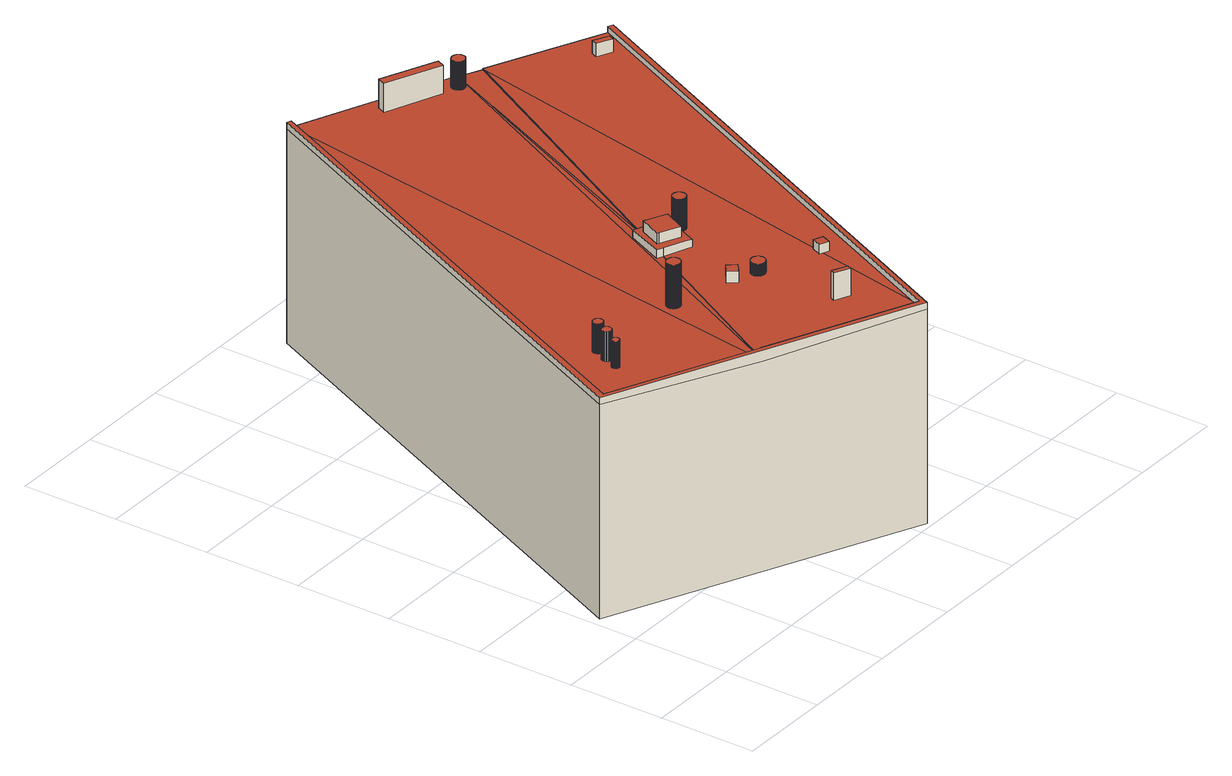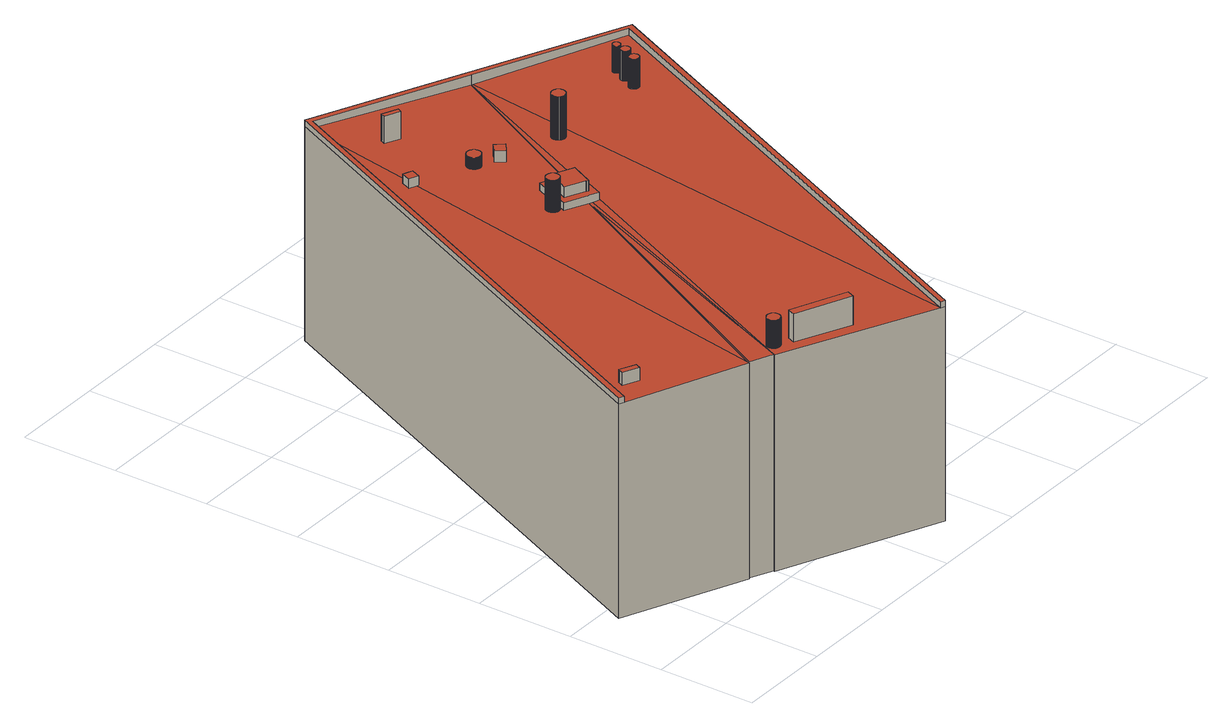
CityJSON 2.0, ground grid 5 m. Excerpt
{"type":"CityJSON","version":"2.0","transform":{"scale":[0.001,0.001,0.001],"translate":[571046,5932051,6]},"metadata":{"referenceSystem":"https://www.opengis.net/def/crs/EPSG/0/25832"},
"CityObjects":{
"building1":{"type":"Building","attributes":{"Grundfläche 2D":"472.726546","Grundhöhe NN":"6.253"},"children":["building1-1","building1-2","building1-3","building1-4","building1-5","building1-6","building1-7","building1-8","building1-9","building1-10","building1-11","building1-12","building1-13","building1-14"],"geometry":[{"type":"Solid","lod":"3","boundaries":[[[[0,1,2,3,4,5,6,7,8,9,10,11]],[[12,13,14,15,16,17]],[[18,19,20,21,22,23,17,24,25]],[[17,23,22,21,26,14,13,12]],[[24,18,25]],[[18,20,19]],[[27,28,29,30,20,18,31,32]],[[29,28,33]],[[34,15,2,1]],[[15,14,26,3,2]],[[5,4,3,26,21,20]],[[30,6,5,20]],[[8,7,6,30,29,33]],[[33,28,9,8]],[[28,35,10,9]],[[35,36,11,10]],[[11,36,37,38,0]],[[38,34,1,0]],[[16,15,34,39,40]],[[41,18,24,17,42,43]],[[31,18,41,44]],[[17,16,40,42]],[[32,31,44,45]],[[35,28,27,32,45,46]],[[36,35,46,47]],[[38,37,36,47,48]],[[34,38,48,39]],[[43,42,40,39,48,47,46,45,44,41]]]],"semantics":{"surfaces":[{"type":"RoofSurface"},{"type":"WallSurface"},{"type":"GroundSurface"}],"values":[[0,0,0,0,0,0,0,0,1,1,1,1,1,1,1,1,1,1,1,1,1,1,1,1,1,1,1,2]]}}]},
"building1-1":{"type":"BuildingInstallation","parents":["building1"],"geometry":[{"type":"MultiSurface","lod":"3","boundaries":[[[49,50,51,52,53,54,55,56,57,58,59,60,61,62,63,64,65,66,67,68,69,70,71,72,73,74,75,76,77,78,79,80,81,82,83,84,85,86,87,88,89,90,91,92,93,94,95,96,97,98,99,100,101,102,103,104,105,106,107,108,109,110,111,112,113,114,115,116,117,118,119,120,121,122,123,124,125,126,127,128,129,130,131,132,133,134,135,136,137]],[[138,139,72,71]],[[139,140,73,72]],[[140,141,142,75,74,73]],[[142,143,76,75]],[[143,144,77,76]],[[144,145,78,77]],[[145,146,79,78]],[[146,147,80,79]],[[147,148,81,80]],[[148,149,82,81]],[[150,151,84,83]],[[152,153,54,53]],[[153,154,55,54]],[[154,155,56,55]],[[155,156,57,56]],[[156,157,58,57]],[[157,158,59,58]],[[159,160,51,50]],[[160,161,52,51]],[[161,152,53,52]],[[158,162,60,59]],[[162,163,61,60]],[[163,164,62,61]],[[164,165,63,62]],[[165,166,64,63]],[[166,167,65,64]],[[167,168,66,65]],[[168,169,67,66]],[[169,170,68,67]],[[170,171,69,68]],[[171,172,70,69]],[[172,138,71,70]],[[82,149,150,83]],[[151,173,85,84]],[[173,174,86,85]],[[174,175,87,86]],[[175,176,88,87]],[[176,177,89,88]],[[177,178,90,89]],[[178,179,91,90]],[[179,180,92,91]],[[180,181,93,92]],[[181,182,94,93]],[[182,183,184,96,95,94]],[[184,185,97,96]],[[185,186,98,97]],[[186,187,99,98]],[[187,188,189,101,100,99]],[[189,190,191,103,102,101]],[[191,192,104,103]],[[192,193,105,104]],[[193,194,195,107,106,105]],[[195,196,108,107]],[[196,197,109,108]],[[197,198,110,109]],[[198,199,111,110]],[[199,200,112,111]],[[200,201,113,112]],[[201,202,203,115,114,113]],[[203,204,205,117,116,115]],[[205,206,207,119,118,117]],[[207,208,120,119]],[[208,209,121,120]],[[209,210,122,121]],[[210,211,123,122]],[[211,212,213,125,124,123]],[[127,126,125,213,214,215]],[[215,216,128,127]],[[216,217,129,128]],[[217,218,219,131,130,129]],[[219,220,221,133,132,131]],[[221,222,134,133]],[[222,223,135,134]],[[223,224,225,137,136,135]],[[225,226,159,50,49,137]]],"semantics":{"surfaces":[{"type":"RoofSurface"},{"type":"WallSurface"}],"values":[0,1,1,1,1,1,1,1,1,1,1,1,1,1,1,1,1,1,1,1,1,1,1,1,1,1,1,1,1,1,1,1,1,1,1,1,1,1,1,1,1,1,1,1,1,1,1,1,1,1,1,1,1,1,1,1,1,1,1,1,1,1,1,1,1,1,1,1,1,1,1,1,1,1,1,1]}}]},
"building1-2":{"type":"BuildingInstallation","parents":["building1"],"geometry":[{"type":"MultiSurface","lod":"3","boundaries":[[[227,228,229,230]],[[230,229,231,232]],[[227,230,232,233]],[[228,227,233,234]],[[229,228,234,231]]],"semantics":{"surfaces":[{"type":"RoofSurface"},{"type":"WallSurface"}],"values":[0,1,1,1,1]}}]},
"building1-3":{"type":"BuildingInstallation","parents":["building1"],"geometry":[{"type":"MultiSurface","lod":"3","boundaries":[[[235,236,237,238,239]],[[237,236,240,241]],[[238,237,241,242]],[[243,235,239,238,242,244]],[[236,235,243,240]]],"semantics":{"surfaces":[{"type":"RoofSurface"},{"type":"WallSurface"}],"values":[0,1,1,1,1]}}]},
"building1-4":{"type":"BuildingInstallation","parents":["building1"],"geometry":[{"type":"MultiSurface","lod":"3","boundaries":[[[245,246,247,248,249,250,251,252]],[[247,246,253,254]],[[248,247,254,255]],[[249,248,255,256]],[[250,249,256,257]],[[251,250,257,258]],[[252,251,258,259]],[[245,252,259,260]],[[246,245,260,253]]],"semantics":{"surfaces":[{"type":"RoofSurface"},{"type":"WallSurface"}],"values":[0,1,1,1,1,1,1,1,1]}}]},
"building1-5":{"type":"BuildingInstallation","parents":["building1"],"geometry":[{"type":"MultiSurface","lod":"3","boundaries":[[[261,262,263,264,265,266,267,268,269,270,271,272,273,274,275,276,277,278,279,280,281,282,283,284,285,286,287,288,289,290,291,292,293,294,295,296,297,298,299,300,301,302,303,304,305,306,307,308,309,310,311,312,313,314,315,316,317,318,319,320,321,322,323,324,325,326,327,328,329,330,331,332,333,334,335,336,337,338,339,340,341,342,343,344,345,346,347]],[[348,349,264,263]],[[349,350,265,264]],[[351,352,342,341]],[[352,353,343,342]],[[353,354,344,343]],[[354,355,345,344]],[[355,356,357,347,346,345]],[[357,358,261,347]],[[358,359,262,261]],[[359,348,263,262]],[[350,360,266,265]],[[360,361,362,268,267,266]],[[362,363,364,270,269,268]],[[364,365,271,270]],[[365,366,272,271]],[[366,367,273,272]],[[367,368,274,273]],[[368,369,370,276,275,274]],[[370,371,372,278,277,276]],[[372,373,279,278]],[[373,374,375,281,280,279]],[[375,376,282,281]],[[376,377,283,282]],[[377,378,284,283]],[[378,379,285,284]],[[379,380,286,285]],[[380,381,287,286]],[[381,382,288,287]],[[382,383,289,288]],[[383,384,290,289]],[[384,385,291,290]],[[385,386,292,291]],[[386,387,293,292]],[[387,388,294,293]],[[388,389,295,294]],[[389,390,296,295]],[[390,391,297,296]],[[391,392,298,297]],[[392,393,299,298]],[[393,394,300,299]],[[394,395,301,300]],[[395,396,397,303,302,301]],[[397,398,399,305,304,303]],[[399,400,306,305]],[[400,401,307,306]],[[401,402,308,307]],[[402,403,309,308]],[[403,404,310,309]],[[404,405,311,310]],[[405,406,312,311]],[[406,407,313,312]],[[407,408,314,313]],[[408,409,410,316,315,314]],[[410,411,317,316]],[[411,412,318,317]],[[412,413,414,320,319,318]],[[414,415,321,320]],[[415,416,322,321]],[[416,417,323,322]],[[417,418,324,323]],[[418,419,325,324]],[[419,420,326,325]],[[420,421,327,326]],[[421,422,328,327]],[[422,423,424,330,329,328]],[[424,425,331,330]],[[425,426,332,331]],[[426,427,428,334,333,332]],[[428,429,335,334]],[[429,430,336,335]],[[430,431,337,336]],[[431,432,338,337]],[[432,433,434,340,339,338]],[[434,351,341,340]]],"semantics":{"surfaces":[{"type":"RoofSurface"},{"type":"WallSurface"}],"values":[0,1,1,1,1,1,1,1,1,1,1,1,1,1,1,1,1,1,1,1,1,1,1,1,1,1,1,1,1,1,1,1,1,1,1,1,1,1,1,1,1,1,1,1,1,1,1,1,1,1,1,1,1,1,1,1,1,1,1,1,1,1,1,1,1,1,1,1,1,1,1,1,1,1,1]}}]},
"building1-6":{"type":"BuildingInstallation","parents":["building1"],"geometry":[{"type":"MultiSurface","lod":"3","boundaries":[[[435,436,437,438,439,440,441,442,443,444,445,446,447,448,449,450],[257,256,255,254,253,260,259,258]],[[451,452,439,438]],[[452,19,440,439]],[[440,19,22,441]],[[22,453,454,443,442,441]],[[454,455,444,443]],[[455,456,445,444]],[[456,457,446,445]],[[458,459,449,448]],[[459,460,450,449]],[[460,461,435,450]],[[461,23,25,451,438,437,436,435]]],"semantics":{"surfaces":[{"type":"RoofSurface"},{"type":"WallSurface"}],"values":[0,1,1,1,1,1,1,1,1,1,1,1]}}]},
"building1-7":{"type":"BuildingInstallation","parents":["building1"],"geometry":[{"type":"MultiSurface","lod":"3","boundaries":[[[462,463,464,465,466,467,468,469,470,471,472,473,474,475,476,477,478,479,480,481,482,483,484,485,486,487,488,489,490,491,492,493,494,495,496,497,498,499,500,501,502,503,504,505,506,507,508,509,510,511,512,513,514,515,516,517,518,519,520,521,522,523,524,525,526,527,528,529,530,531,532,533,534,535,536,537,538,539,540,541,542,543,544,545,546]],[[498,496,497,547]],[[498,499,496,497,547]],[[548,549,469,468]],[[549,550,470,469]],[[550,551,471,470]],[[551,552,472,471]],[[553,554,463,462]],[[554,555,464,463]],[[555,556,465,464]],[[556,557,466,465]],[[557,558,467,466]],[[558,548,468,467]],[[552,559,473,472]],[[559,560,474,473]],[[560,561,475,474]],[[561,562,476,475]],[[562,563,477,476]],[[563,564,478,477]],[[564,565,479,478]],[[565,566,480,479]],[[566,567,481,480]],[[567,568,482,481]],[[568,569,483,482]],[[569,570,484,483]],[[570,571,485,484]],[[571,572,486,485]],[[572,573,487,486]],[[573,574,488,487]],[[574,575,489,488]],[[575,576,577,491,490,489]],[[577,578,492,491]],[[578,579,493,492]],[[579,580,494,493]],[[580,581,495,494]],[[581,582,496,495]],[[582,583,497,496]],[[583,584,547,497]],[[584,585,498,547]],[[585,586,587,500,499,498]],[[587,588,501,500]],[[588,589,502,501]],[[589,590,591,504,503,502]],[[591,592,505,504]],[[592,593,506,505]],[[593,594,507,506]],[[594,595,596,509,508,507]],[[596,597,510,509]],[[597,598,511,510]],[[458,448,512,511,598]],[[448,447,446,514,513,512]],[[599,600,516,515,514,446,457]],[[600,601,517,516]],[[601,602,518,517]],[[602,603,519,518]],[[603,604,520,519]],[[604,605,521,520]],[[605,606,522,521]],[[606,607,523,522]],[[607,608,524,523]],[[608,609,610,526,525,524]],[[610,611,527,526]],[[611,612,528,527]],[[612,613,529,528]],[[613,614,530,529]],[[614,615,531,530]],[[615,616,532,531]],[[616,617,533,532]],[[617,618,534,533]],[[618,619,535,534]],[[619,620,536,535]],[[620,621,537,536]],[[621,622,538,537]],[[622,623,624,540,539,538]],[[624,625,541,540]],[[625,626,542,541]],[[626,627,543,542]],[[627,628,544,543]],[[628,629,630,546,545,544]],[[630,553,462,546]]],"semantics":{"surfaces":[{"type":"RoofSurface"},{"type":"WallSurface"}],"values":[0,0,0,1,1,1,1,1,1,1,1,1,1,1,1,1,1,1,1,1,1,1,1,1,1,1,1,1,1,1,1,1,1,1,1,1,1,1,1,1,1,1,1,1,1,1,1,1,1,1,1,1,1,1,1,1,1,1,1,1,1,1,1,1,1,1,1,1,1,1,1,1,1,1,1,1,1,1,1,1]}}]},
"building1-8":{"type":"BuildingInstallation","parents":["building1"],"geometry":[{"type":"MultiSurface","lod":"3","boundaries":[[[631,632,633,634,635,636,637,638,639,640,641,642,643,644,645,646,647,648,649,650,651,652,653,654,655,656,657,658,659,660,661,662,663,664,665,666,667,668,669,670,671]],[[637,636,672,673]],[[638,637,673,674]],[[639,638,674,675]],[[640,639,675,676]],[[641,640,676,677]],[[642,641,677,678]],[[643,642,678,679]],[[680,645,644,643,679,681]],[[646,645,680,682]],[[647,646,682,683]],[[648,647,683,684]],[[649,648,684,685]],[[650,649,685,686]],[[651,650,686,687]],[[652,651,687,688]],[[653,652,688,689]],[[654,653,689,690]],[[655,654,690,691]],[[656,655,691,692]],[[657,656,692,693]],[[658,657,693,694]],[[659,658,694,695]],[[660,659,695,696]],[[661,660,696,697]],[[662,661,697,698]],[[663,662,698,699]],[[664,663,699,700]],[[665,664,700,701]],[[666,665,701,702]],[[667,666,702,703]],[[668,667,703,704]],[[669,668,704,705]],[[670,669,705,706]],[[671,670,706,707]],[[631,671,707,708]],[[632,631,708,709]],[[633,632,709,710]],[[634,633,710,711]],[[635,634,711,712]],[[636,635,712,672]]],"semantics":{"surfaces":[{"type":"RoofSurface"},{"type":"WallSurface"}],"values":[0,1,1,1,1,1,1,1,1,1,1,1,1,1,1,1,1,1,1,1,1,1,1,1,1,1,1,1,1,1,1,1,1,1,1,1,1,1,1,1,1]}}]},
"building1-9":{"type":"BuildingInstallation","parents":["building1"],"geometry":[{"type":"MultiSurface","lod":"3","boundaries":[[[713,714,715,716,717,718,719,720,721,722,723,724,725,726,727,728,729,730,731,732,733,734,735,736,737,738,739,740,741,742,743,744,745,746,747,748,749,750,751,752,753,754,755,756,757,758,759,760,761,762,763,764,765,766,767,768,769,770,771,772,773,774,775,776,777,778,779,780,781,782,783,784,785,786,787,788,789,790,791,792,793,794,795,796,797,798,799,800]],[[801,802,718,717]],[[803,804,797,796]],[[804,805,798,797]],[[805,806,807,800,799,798]],[[807,808,713,800]],[[808,809,714,713]],[[809,810,811,716,715,714]],[[811,801,717,716]],[[802,812,813,720,719,718]],[[813,814,815,722,721,720]],[[815,816,723,722]],[[816,817,724,723]],[[817,818,725,724]],[[818,819,726,725]],[[819,820,727,726]],[[820,821,728,727]],[[821,822,823,730,729,728]],[[823,824,731,730]],[[824,825,732,731]],[[825,826,827,734,733,732]],[[827,828,735,734]],[[828,829,736,735]],[[829,830,737,736]],[[830,831,738,737]],[[831,832,833,740,739,738]],[[833,834,741,740]],[[834,835,742,741]],[[835,836,837,744,743,742]],[[837,838,745,744]],[[838,839,746,745]],[[839,840,747,746]],[[840,841,748,747]],[[841,842,843,750,749,748]],[[843,844,751,750]],[[844,845,752,751]],[[845,846,753,752]],[[846,847,754,753]],[[847,848,755,754]],[[848,849,756,755]],[[849,850,757,756]],[[850,851,758,757]],[[851,852,759,758]],[[852,853,760,759]],[[853,854,761,760]],[[854,855,762,761]],[[855,856,763,762]],[[856,857,764,763]],[[857,858,765,764]],[[858,859,860,767,766,765]],[[860,861,768,767]],[[861,862,769,768]],[[862,863,770,769]],[[863,864,771,770]],[[864,865,772,771]],[[865,866,773,772]],[[866,867,774,773]],[[867,868,775,774]],[[868,869,776,775]],[[869,870,777,776]],[[870,871,872,779,778,777]],[[872,873,874,781,780,779]],[[874,875,782,781]],[[875,876,783,782]],[[876,877,878,785,784,783]],[[878,879,786,785]],[[879,880,787,786]],[[880,881,788,787]],[[881,882,789,788]],[[882,883,884,791,790,789]],[[884,885,792,791]],[[885,886,793,792]],[[886,887,794,793]],[[887,888,795,794]],[[888,803,796,795]]],"semantics":{"surfaces":[{"type":"RoofSurface"},{"type":"WallSurface"}],"values":[0,1,1,1,1,1,1,1,1,1,1,1,1,1,1,1,1,1,1,1,1,1,1,1,1,1,1,1,1,1,1,1,1,1,1,1,1,1,1,1,1,1,1,1,1,1,1,1,1,1,1,1,1,1,1,1,1,1,1,1,1,1,1,1,1,1,1,1,1,1,1,1,1,1,1]}}]},
"building1-10":{"type":"BuildingInstallation","parents":["building1"],"geometry":[{"type":"MultiSurface","lod":"3","boundaries":[[[889,890,891,892,893,894]],[[895,896,890,889]],[[892,891,890,896,13,897]],[[897,898,893,892]],[[898,12,895,889,894,893]]],"semantics":{"surfaces":[{"type":"RoofSurface"},{"type":"WallSurface"}],"values":[0,1,1,1,1]}}]},
"building1-11":{"type":"BuildingInstallation","parents":["building1"],"geometry":[{"type":"MultiSurface","lod":"3","boundaries":[[[899,900,901,902]],[[902,901,903,904]],[[899,902,904,905]],[[900,899,905,906]],[[901,900,906,903]]],"semantics":{"surfaces":[{"type":"RoofSurface"},{"type":"WallSurface"}],"values":[0,1,1,1,1]}}]},
"building1-12":{"type":"BuildingInstallation","parents":["building1"],"geometry":[{"type":"MultiSurface","lod":"3","boundaries":[[[907,908,909,910,911,912,913,914,915,916,917,918,919,920,921,922,923,924,925,926,927,928,929,930,931,932,933,934,935,936,937]],[[909,908,938,939]],[[910,909,939,940]],[[911,910,940,941]],[[912,911,941,942]],[[913,912,942,943]],[[914,913,943,944]],[[915,914,944,945]],[[916,915,945,946]],[[917,916,946,947]],[[918,917,947,948]],[[919,918,948,949]],[[920,919,949,950]],[[921,920,950,951]],[[922,921,951,952]],[[923,922,952,953]],[[924,923,953,954]],[[925,924,954,955]],[[926,925,955,956]],[[927,926,956,957]],[[928,927,957,958]],[[929,928,958,959]],[[930,929,959,960]],[[931,930,960,961]],[[932,931,961,962]],[[933,932,962,963]],[[934,933,963,964]],[[935,934,964,965]],[[936,935,965,966]],[[937,936,966,967]],[[907,937,967,968]],[[908,907,968,938]]],"semantics":{"surfaces":[{"type":"RoofSurface"},{"type":"WallSurface"}],"values":[0,1,1,1,1,1,1,1,1,1,1,1,1,1,1,1,1,1,1,1,1,1,1,1,1,1,1,1,1,1,1,1]}}]},
"building1-13":{"type":"BuildingInstallation","parents":["building1"],"geometry":[{"type":"MultiSurface","lod":"3","boundaries":[[[969,970,971,972,973,974,975,976,977,978,979,980,981,982,983,984,985,986,987,988,989,990,991,992,993,994,995,996,997,998,999,1000,1001,1002,1003,1004,1005,1006,1007,1008,1009,1010,1011,1012,1013,1014,1015,1016,1017,1018,1019,1020,1021,1022,1023,1024,1025,1026,1027,1028,1029,1030,1031,1032,1033,1034,1035,1036,1037,1038,1039,1040,1041]],[[1042,1043,976,975]],[[1043,1044,977,976]],[[1044,1045,978,977]],[[1045,1046,979,978]],[[1046,1047,1048,981,980,979]],[[1048,1049,982,981]],[[1049,1050,983,982]],[[1050,1051,1052,985,984,983]],[[1052,1053,1054,987,986,985]],[[1054,1055,988,987]],[[1055,1056,989,988]],[[1056,1057,990,989]],[[1057,1058,991,990]],[[1058,1059,992,991]],[[1059,1060,993,992]],[[1060,1061,994,993]],[[1061,1062,995,994]],[[1062,1063,996,995]],[[1063,1064,997,996]],[[1064,1065,998,997]],[[1065,1066,999,998]],[[1066,1067,1000,999]],[[1067,1068,1001,1000]],[[1068,1069,1002,1001]],[[1069,1070,1003,1002]],[[1070,1071,1072,1005,1004,1003]],[[1072,1073,1006,1005]],[[1073,1074,1075,1008,1007,1006]],[[1075,1076,1009,1008]],[[1076,1077,1078,1011,1010,1009]],[[1078,1079,1012,1011]],[[1079,1080,1013,1012]],[[1080,1081,1014,1013]],[[1081,1082,1083,1016,1015,1014]],[[1083,1084,1017,1016]],[[1084,1085,1018,1017]],[[1085,1086,1019,1018]],[[1086,1087,1020,1019]],[[1087,1088,1021,1020]],[[1088,1089,1022,1021]],[[1089,1090,1023,1022]],[[1090,1091,1024,1023]],[[1091,1092,1025,1024]],[[1092,1093,1026,1025]],[[1093,1094,1027,1026]],[[1094,1095,1028,1027]],[[1095,1096,1029,1028]],[[1096,1097,1030,1029]],[[1097,1098,1031,1030]],[[1098,1099,1032,1031]],[[1099,1100,1033,1032]],[[1100,1101,1034,1033]],[[1101,1102,1035,1034]],[[1102,1103,1036,1035]],[[1103,1104,1037,1036]],[[1104,1105,1038,1037]],[[1105,1106,1039,1038]],[[1106,1107,1040,1039]],[[1107,1108,1041,1040]],[[1108,1109,1110,970,969,1041]],[[1110,1111,971,970]],[[1111,1112,972,971]],[[1112,1113,973,972]],[[1113,1114,974,973]],[[1114,1042,975,974]]],"semantics":{"surfaces":[{"type":"RoofSurface"},{"type":"WallSurface"}],"values":[0,1,1,1,1,1,1,1,1,1,1,1,1,1,1,1,1,1,1,1,1,1,1,1,1,1,1,1,1,1,1,1,1,1,1,1,1,1,1,1,1,1,1,1,1,1,1,1,1,1,1,1,1,1,1,1,1,1,1,1,1,1,1,1,1,1]}}]},
"building1-14":{"type":"BuildingInstallation","parents":["building1"],"geometry":[{"type":"MultiSurface","lod":"3","boundaries":[[[1115,1116,1117,1118]],[[1118,1117,1119,1120]],[[1115,1118,1120,1121]],[[1116,1115,1121,1122]],[[1117,1116,1122,1119]]],"semantics":{"surfaces":[{"type":"RoofSurface"},{"type":"WallSurface"}],"values":[0,1,1,1,1]}}]}
},
"vertices":[
[15811,263,11733],[27456,25847,11733],[27212,25955,11733],[15719,627,11733],[8282,4024,11733],[8271,4029,11733],[8267,4031,11733],[8196,4063,11733],[891,7400,11733],[12243,32657,11733],[12013,32761,11733],[504,7312,11733],[17178,7395,11430],[17081,6890,11428],[15999,1244,11411],[27212,25955,11408],[21260,28584,11495],[21224,28511,11495],[20037,29048,11523],[12823,12638,11302],[8271,4029,11198],[8282,4024,11198],[12833,12634,11302],[13800,14464,11325],[21198,28523,11495],[13789,14469,11325],[15719,627,11405],[19660,29302,11523],[12243,32657,11408],[8196,4063,11197],[8267,4031,11198],[20023,29054,11523],[20059,29121,11523],[891,7400,11400],[27456,25847,11408],[12013,32761,11408],[504,7312,11408],[8157,3787,11195],[15811,263,11408],[27456,25847,253],[21260,28584,253],[20037,29048,253],[21224,28511,253],[21198,28523,253],[20023,29054,253],[20059,29121,253],[12013,32761,253],[504,7312,253],[15811,263,253],
[19459,28237,12970],[19481,28244,12970],[19491,28249,12970],[19517,28261,12970],[19548,28281,12970],[19578,28304,12970],[19606,28332,12970],[19620,28350,12970],[19631,28365,12970],[19641,28382,12970],[19654,28402,12970],[19661,28420,12970],[19672,28444,12970],[19677,28466,12970],[19684,28489,12970],[19687,28518,12970],[19690,28537,12970],[19689,28574,12970],[19689,28585,12970],[19687,28595,12970],[19681,28632,12970],[19675,28650,12970],[19667,28678,12970],[19656,28699,12970],[19646,28720,12970],[19632,28741,12970],[19621,28758,12970],[19605,28776,12970],[19593,28791,12970],[19578,28803,12970],[19561,28818,12970],[19552,28824,12970],[19529,28841,12970],[19496,28858,12970],[19465,28870,12970],[19461,28872,12970],[19433,28879,12970],[19423,28882,12970],[19400,28885,12970],[19381,28888,12970],[19362,28888,12970],[19338,28889,12970],[19318,28886,12970],[19293,28883,12970],[19271,28877,12970],[19247,28871,12970],[19221,28860,12970],[19204,28853,12970],[19172,28833,12970],[19162,28828,12970],[19125,28797,12970],[19112,28783,12970],[19093,28762,12970],[19079,28742,12970],[19066,28723,12970],[19055,28700,12970],[19046,28683,12970],[19038,28660,12970],[19032,28642,12970],[19030,28630,12970],[19024,28601,12970],[19023,28590,12970],[19021,28561,12970],[19022,28524,12970],[19027,28487,12970],[19035,28459,12970],[19038,28449,12970],[19046,28428,12970],[19053,28410,12970],[19063,28393,12970],[19075,28372,12970],[19086,28356,12970],[19102,28336,12970],[19118,28319,12970],[19135,28302,12970],[19158,28285,12970],[19173,28274,12970],[19192,28263,12970],[19215,28250,12970],[19225,28246,12970],[19260,28233,12970],[19279,28229,12970],[19307,28223,12970],[19331,28221,12970],[19353,28219,12970],[19379,28221,12970],[19399,28222,12970],[19422,28227,12970],[19441,28231,12970],[19667,28678,11517],[19656,28699,11517],[19646,28720,11517],[19632,28741,11517],[19621,28758,11517],[19605,28776,11517],[19593,28791,11518],[19578,28803,11518],[19561,28818,11518],[19552,28824,11518],[19529,28841,11518],[19496,28858,11518],[19465,28870,11517],[19461,28872,11517],[19548,28281,11512],[19578,28304,11513],[19606,28332,11513],[19620,28350,11513],[19631,28365,11514],[19641,28382,11514],[19654,28402,11514],[19481,28244,11511],[19491,28249,11512],[19517,28261,11512],[19661,28420,11514],[19672,28444,11515],[19677,28466,11515],[19684,28489,11515],[19687,28518,11515],[19690,28537,11516],[19689,28574,11516],[19689,28585,11516],[19687,28595,11516],[19681,28632,11517],[19675,28650,11517],[19433,28879,11517],[19423,28882,11517],[19400,28885,11516],[19381,28888,11516],[19362,28888,11516],[19338,28889,11515],[19318,28886,11515],[19293,28883,11514],[19271,28877,11514],[19247,28871,11514],[19221,28860,11513],[19204,28853,11513],[19172,28833,11512],[19162,28828,11512],[19125,28797,11511],[19112,28783,11511],[19093,28762,11510],[19079,28742,11510],[19066,28723,11510],[19055,28700,11509],[19046,28683,11509],[19038,28660,11509],[19032,28642,11509],[19030,28630,11509],[19024,28601,11508],[19023,28590,11508],[19021,28561,11508],[19022,28524,11508],[19027,28487,11508],[19035,28459,11508],[19038,28449,11508],[19046,28428,11508],[19053,28410,11508],[19063,28393,11508],[19075,28372,11508],[19086,28356,11508],[19102,28336,11508],[19118,28319,11509],[19135,28302,11509],[19158,28285,11509],[19173,28274,11509],[19192,28263,11510],[19215,28250,11510],[19225,28246,11510],[19260,28233,11510],[19279,28229,11510],[19307,28223,11510],[19331,28221,11510],[19353,28219,11510],[19379,28221,11510],[19399,28222,11511],[19422,28227,11511],[19441,28231,11511],[19459,28237,11511],
[14837,3777,12783],[14940,4001,12783],[14153,4363,12783],[14050,4140,12783],[14153,4363,11355],[14050,4140,11353],[14837,3777,11375],[14940,4001,11377],
[18633,29146,12970],[15807,30390,12970],[15631,29991,12970],[18458,28747,12970],[18481,28799,12970],[15807,30390,11460],[15631,29991,11455],[18458,28747,11499],[18633,29146,11504],[18481,28799,11500],
[13625,14158,12295],[13509,14213,12295],[12962,13063,12295],[13030,13030,12295],[13040,13026,12295],[14074,12533,12295],[14621,13683,12295],[13635,14153,12295],[13509,14213,11745],[12962,13063,11745],[13030,13030,11745],[13040,13026,11745],[14074,12533,11745],[14621,13683,11745],[13635,14153,11745],[13625,14158,11745],
[9976,9617,13508],[9997,9639,13508],[10020,9670,13508],[10039,9703,13508],[10051,9730,13508],[10055,9741,13508],[10062,9763,13508],[10068,9782,13508],[10071,9802,13508],[10075,9827,13508],[10075,9847,13508],[10076,9873,13508],[10074,9897,13508],[10071,9922,13508],[10064,9950,13508],[10059,9969,13508],[10044,10005,13508],[10040,10015,13508],[10014,10058,13508],[10002,10073,13508],[9983,10097,13508],[9965,10113,13508],[9948,10129,13508],[9926,10145,13508],[9909,10156,13508],[9887,10168,13508],[9869,10177,13508],[9851,10184,13508],[9829,10192,13508],[9818,10194,13508],[9789,10201,13508],[9750,10206,13508],[9712,10206,13508],[9682,10202,13508],[9671,10201,13508],[9648,10196,13508],[9629,10191,13508],[9610,10184,13508],[9587,10175,13508],[9569,10165,13508],[9546,10153,13508],[9527,10139,13508],[9507,10124,13508],[9485,10103,13508],[9471,10090,13508],[9448,10059,13508],[9441,10050,13508],[9417,10007,13508],[9410,9988,13508],[9399,9961,13508],[9393,9936,13508],[9388,9913,13508],[9386,9887,13508],[9384,9867,13508],[9385,9842,13508],[9386,9822,13508],[9390,9802,13508],[9394,9779,13508],[9397,9768,13508],[9405,9740,13508],[9421,9705,13508],[9440,9671,13508],[9458,9647,13508],[9464,9638,13508],[9481,9621,13508],[9494,9607,13508],[9510,9594,13508],[9529,9578,13508],[9546,9568,13508],[9569,9554,13508],[9590,9544,13508],[9613,9534,13508],[9642,9526,13508],[9661,9521,13508],[9699,9516,13508],[9710,9514,13508],[9721,9514,13508],[9760,9515,13508],[9779,9518,13508],[9809,9523,13508],[9855,9537,13508],[9879,9548,13508],[9897,9557,13508],[9918,9570,13508],[9935,9581,13508],[9951,9594,13508],[9969,9609,13508],[10020,9670,11257],[10039,9703,11257],[10051,9730,11257],[9855,9537,11253],[9879,9548,11254],[9897,9557,11254],[9918,9570,11254],[9935,9581,11255],[9951,9594,11255],[9969,9609,11255],[9976,9617,11256],[9997,9639,11256],[10055,9741,11258],[10062,9763,11258],[10068,9782,11258],[10071,9802,11258],[10075,9827,11258],[10075,9847,11258],[10076,9873,11259],[10074,9897,11259],[10071,9922,11259],[10064,9950,11259],[10059,9969,11259],[10044,10005,11259],[10040,10015,11259],[10014,10058,11258],[10002,10073,11258],[9983,10097,11258],[9965,10113,11258],[9948,10129,11258],[9926,10145,11257],[9909,10156,11257],[9887,10168,11257],[9869,10177,11256],[9851,10184,11256],[9829,10192,11256],[9818,10194,11256],[9789,10201,11255],[9750,10206,11254],[9712,10206,11254],[9682,10202,11253],[9671,10201,11253],[9648,10196,11253],[9629,10191,11252],[9610,10184,11252],[9587,10175,11251],[9569,10165,11251],[9546,10153,11251],[9527,10139,11250],[9507,10124,11250],[9485,10103,11249],[9471,10090,11249],[9448,10059,11248],[9441,10050,11248],[9417,10007,11248],[9410,9988,11247],[9399,9961,11247],[9393,9936,11247],[9388,9913,11247],[9386,9887,11246],[9384,9867,11246],[9385,9842,11246],[9386,9822,11246],[9390,9802,11246],[9394,9779,11246],[9397,9768,11246],[9405,9740,11246],[9421,9705,11246],[9440,9671,11246],[9458,9647,11247],[9464,9638,11247],[9481,9621,11247],[9494,9607,11247],[9510,9594,11247],[9529,9578,11248],[9546,9568,11248],[9569,9554,11248],[9590,9544,11248],[9613,9534,11249],[9642,9526,11249],[9661,9521,11250],[9699,9516,11250],[9710,9514,11250],[9721,9514,11251],[9760,9515,11251],[9779,9518,11252],[9809,9523,11252],
[15029,13929,11745],[13800,14464,11745],[13789,14469,11745],[13333,14668,11745],[12509,12775,11745],[12823,12638,11745],[12833,12634,11745],[13912,12163,11745],[14205,12036,11745],[14855,13530,11745],[14857,13532,11745],[14886,13566,11745],[14895,13586,11745],[14905,13609,11745],[14907,13631,11745],[14911,13658,11745],[13333,14668,11335],[12509,12775,11310],[13912,12163,11332],[14205,12036,11340],[14855,13530,11355],[14857,13532,11355],[14886,13566,11356],[14905,13609,11356],[14907,13631,11356],[14911,13658,11356],[15029,13929,11359],
[15333,13147,13033],[15351,13155,13033],[15368,13164,13033],[15387,13175,13033],[15396,13182,13033],[15419,13199,13033],[15447,13225,13033],[15471,13253,13033],[15493,13286,13033],[15503,13306,13033],[15512,13323,13033],[15518,13342,13033],[15526,13365,13033],[15531,13388,13033],[15536,13409,13033],[15537,13432,13033],[15539,13456,13033],[15537,13485,13033],[15535,13504,13033],[15527,13540,13033],[15525,13551,13033],[15508,13596,13033],[15499,13613,13033],[15485,13638,13033],[15471,13657,13033],[15457,13675,13033],[15439,13694,13033],[15425,13708,13033],[15406,13722,13033],[15390,13734,13033],[15374,13744,13033],[15354,13755,13033],[15344,13760,13033],[15318,13771,13033],[15282,13782,13033],[15245,13789,13033],[15205,13791,13033],[15183,13790,13033],[15164,13789,13033],[15144,13785,13033],[15121,13781,13033],[15102,13775,13033],[15077,13767,13033],[15035,13746,13033],[15011,13730,13033],[14996,13719,13033],[14968,13694,13033],[14960,13687,13033],[14929,13650,13033],[14920,13633,13033],[14905,13609,13033],[14895,13586,13033],[14886,13566,13033],[14879,13541,13033],[14874,13522,13033],[14871,13498,13033],[14869,13478,13033],[14868,13459,13033],[14868,13436,13033],[14870,13426,13033],[14873,13397,13033],[14882,13361,13033],[14894,13325,13033],[14907,13300,13033],[14912,13290,13033],[14924,13271,13033],[14935,13255,13033],[14947,13240,13033],[14963,13222,13033],[14978,13208,13033],[14997,13191,13033],[15016,13178,13033],[15036,13165,13033],[15062,13152,13033],[15079,13144,13033],[15114,13133,13033],[15125,13130,13033],[15136,13128,13033],[15172,13122,13033],[15191,13121,13033],[15220,13121,13033],[15244,13124,13033],[15267,13126,13033],[15292,13133,13033],[15311,13138,13033],[15216,13791,13033],[15447,13225,11371],[15471,13253,11372],[15493,13286,11372],[15503,13306,11373],[15512,13323,11373],[15333,13147,11368],[15351,13155,11369],[15368,13164,11369],[15387,13175,11370],[15396,13182,11370],[15419,13199,11371],[15518,13342,11373],[15526,13365,11373],[15531,13388,11373],[15536,13409,11373],[15537,13432,11373],[15539,13456,11373],[15537,13485,11373],[15535,13504,11373],[15527,13540,11373],[15525,13551,11373],[15508,13596,11372],[15499,13613,11372],[15485,13638,11372],[15471,13657,11371],[15457,13675,11371],[15439,13694,11370],[15425,13708,11370],[15406,13722,11369],[15390,13734,11369],[15374,13744,11368],[15354,13755,11368],[15344,13760,11368],[15318,13771,11367],[15282,13782,11366],[15245,13789,11365],[15216,13791,11364],[15205,13791,11364],[15183,13790,11363],[15164,13789,11363],[15144,13785,11362],[15121,13781,11361],[15102,13775,11361],[15077,13767,11360],[15035,13746,11359],[15011,13730,11359],[14996,13719,11358],[14968,13694,11358],[14960,13687,11357],[14929,13650,11357],[14920,13633,11356],[14879,13541,11355],[14874,13522,11355],[14871,13498,11355],[14869,13478,11355],[14868,13459,11355],[14868,13436,11355],[14870,13426,11355],[14873,13397,11356],[14882,13361,11356],[14894,13325,11356],[14907,13300,11357],[14912,13290,11357],[14924,13271,11357],[14935,13255,11358],[14947,13240,11358],[14963,13222,11358],[14978,13208,11359],[14997,13191,11359],[15016,13178,11360],[15036,13165,11360],[15062,13152,11361],[15079,13144,11362],[15114,13133,11363],[15125,13130,11363],[15136,13128,11363],[15172,13122,11364],[15191,13121,11365],[15220,13121,11365],[15244,13124,11366],[15267,13126,11367],[15292,13133,11367],[15311,13138,11368],
[4066,9205,12895],[4099,9218,12895],[4129,9234,12895],[4156,9254,12895],[4198,9300,12895],[4224,9349,12895],[4239,9403,12895],[4240,9466,12895],[4235,9498,12895],[4224,9531,12895],[4209,9562,12895],[4189,9591,12895],[4165,9617,12895],[4151,9629,12895],[4139,9639,12895],[4109,9657,12895],[4079,9670,12895],[4030,9681,12895],[4018,9683,12895],[3962,9682,12895],[3908,9667,12895],[3853,9638,12895],[3828,9616,12895],[3805,9591,12895],[3785,9562,12895],[3770,9531,12895],[3759,9497,12895],[3754,9463,12895],[3753,9428,12895],[3757,9396,12895],[3776,9336,12895],[3805,9289,12895],[3845,9249,12895],[3865,9237,12895],[3898,9216,12895],[3903,9214,12895],[3929,9205,12895],[3949,9201,12895],[3962,9198,12895],[3997,9195,12895],[4032,9198,12895],[4224,9349,11344],[4239,9403,11345],[4240,9466,11345],[4235,9498,11346],[4224,9531,11346],[4209,9562,11347],[4189,9591,11348],[4165,9617,11349],[4139,9639,11349],[4151,9629,11349],[4109,9657,11350],[4079,9670,11351],[4030,9681,11352],[4018,9683,11353],[3962,9682,11354],[3908,9667,11355],[3853,9638,11356],[3828,9616,11356],[3805,9591,11356],[3785,9562,11357],[3770,9531,11357],[3759,9497,11357],[3754,9463,11356],[3753,9428,11356],[3757,9396,11356],[3776,9336,11354],[3805,9289,11353],[3845,9249,11352],[3865,9237,11351],[3898,9216,11350],[3903,9214,11350],[3929,9205,11350],[3949,9201,11349],[3962,9198,11349],[3997,9195,11348],[4032,9198,11347],[4066,9205,11346],[4099,9218,11346],[4129,9234,11345],[4156,9254,11345],[4198,9300,11344],
[14144,8718,11958],[14120,8719,11958],[14108,8718,11958],[14078,8715,11958],[14039,8706,11958],[14001,8693,11958],[13973,8680,11958],[13962,8675,11958],[13942,8662,11958],[13925,8651,11958],[13908,8638,11958],[13889,8621,11958],[13874,8606,11958],[13855,8585,11958],[13841,8564,11958],[13827,8544,11958],[13813,8517,11958],[13804,8499,11958],[13791,8461,11958],[13787,8450,11958],[13785,8438,11958],[13778,8399,11958],[13777,8379,11958],[13776,8348,11958],[13779,8322,11958],[13781,8298,11958],[13788,8271,11958],[13793,8251,11958],[13803,8227,11958],[13810,8207,11958],[13820,8189,11958],[13832,8168,11958],[13839,8159,11958],[13857,8134,11958],[13884,8104,11958],[13914,8078,11958],[13939,8060,11958],[13949,8053,11958],[13970,8042,11958],[13988,8033,11958],[14008,8025,11958],[14032,8016,11958],[14053,8012,11958],[14080,8006,11958],[14104,8004,11958],[14130,8001,11958],[14160,8003,11958],[14181,8004,11958],[14220,8012,11958],[14242,8018,11958],[14280,8032,11958],[14298,8041,11958],[14325,8056,11958],[14346,8071,11958],[14366,8085,11958],[14386,8104,11958],[14401,8119,11958],[14417,8139,11958],[14430,8156,11958],[14440,8173,11958],[14453,8194,11958],[14458,8205,11958],[14470,8233,11958],[14483,8271,11958],[14490,8310,11958],[14493,8341,11958],[14494,8352,11958],[14493,8377,11958],[14492,8397,11958],[14488,8418,11958],[14484,8443,11958],[14478,8463,11958],[14470,8490,11958],[14459,8512,11958],[14448,8535,11958],[14432,8561,11958],[14420,8578,11958],[14394,8608,11958],[14386,8617,11958],[14347,8650,11958],[14330,8661,11958],[14303,8677,11958],[14280,8688,11958],[14258,8698,11958],[14231,8705,11958],[14211,8711,11958],[14185,8715,11958],[14165,8718,11958],[14039,8706,11343],[14001,8693,11342],[14258,8698,11349],[14231,8705,11348],[14211,8711,11348],[14185,8715,11347],[14165,8718,11346],[14144,8718,11346],[14120,8719,11345],[14108,8718,11345],[14078,8715,11344],[13973,8680,11341],[13962,8675,11341],[13942,8662,11340],[13925,8651,11340],[13908,8638,11340],[13889,8621,11339],[13874,8606,11339],[13855,8585,11338],[13841,8564,11338],[13827,8544,11338],[13813,8517,11337],[13804,8499,11337],[13791,8461,11337],[13787,8450,11337],[13785,8438,11337],[13778,8399,11337],[13777,8379,11337],[13776,8348,11337],[13779,8322,11337],[13781,8298,11337],[13788,8271,11337],[13793,8251,11337],[13803,8227,11338],[13810,8207,11338],[13820,8189,11338],[13832,8168,11338],[13839,8159,11339],[13857,8134,11339],[13884,8104,11340],[13914,8078,11341],[13939,8060,11342],[13949,8053,11342],[13970,8042,11342],[13988,8033,11343],[14008,8025,11343],[14032,8016,11344],[14053,8012,11345],[14080,8006,11345],[14104,8004,11346],[14130,8001,11347],[14160,8003,11348],[14181,8004,11348],[14220,8012,11349],[14242,8018,11350],[14280,8032,11351],[14298,8041,11351],[14325,8056,11352],[14346,8071,11352],[14366,8085,11353],[14386,8104,11353],[14401,8119,11354],[14417,8139,11354],[14430,8156,11355],[14440,8173,11355],[14453,8194,11355],[14458,8205,11355],[14470,8233,11355],[14483,8271,11356],[14490,8310,11356],[14493,8341,11356],[14494,8352,11356],[14493,8377,11356],[14492,8397,11356],[14488,8418,11356],[14484,8443,11355],[14478,8463,11355],[14470,8490,11355],[14459,8512,11355],[14448,8535,11354],[14432,8561,11354],[14420,8578,11353],[14394,8608,11353],[14386,8617,11352],[14347,8650,11351],[14330,8661,11351],[14303,8677,11350],[14280,8688,11349],
[17090,7432,11920],[16897,6967,11920],[17081,6890,11920],[17373,6769,11920],[17566,7234,11920],[17178,7395,11920],[17090,7432,11428],[16897,6967,11423],[17373,6769,11424],[17566,7234,11424],
[12914,8556,11920],[13349,8907,11920],[13002,9338,11920],[12567,8988,11920],[13002,9338,11314],[12567,8988,11303],[12914,8556,11313],[13349,8907,11324],
[3850,8615,12745],[3873,8653,12745],[3887,8695,12745],[3891,8745,12745],[3881,8798,12745],[3870,8823,12745],[3856,8847,12745],[3838,8869,12745],[3819,8886,12745],[3817,8888,12745],[3771,8915,12745],[3723,8928,12745],[3678,8929,12745],[3635,8920,12745],[3590,8898,12745],[3549,8863,12745],[3533,8841,12745],[3519,8817,12745],[3509,8790,12745],[3503,8763,12745],[3503,8710,12745],[3515,8662,12745],[3537,8622,12745],[3566,8589,12745],[3607,8561,12745],[3658,8544,12745],[3686,8540,12745],[3714,8541,12745],[3741,8545,12745],[3768,8553,12745],[3815,8580,12745],[3873,8653,11345],[3887,8695,11345],[3891,8745,11346],[3881,8798,11346],[3870,8823,11347],[3856,8847,11347],[3838,8869,11348],[3819,8886,11349],[3817,8888,11349],[3771,8915,11350],[3723,8928,11351],[3678,8929,11352],[3635,8920,11353],[3590,8898,11354],[3549,8863,11355],[3533,8841,11355],[3519,8817,11355],[3509,8790,11355],[3503,8763,11355],[3503,8710,11354],[3515,8662,11353],[3537,8622,11352],[3566,8589,11351],[3607,8561,11350],[3658,8544,11349],[3686,8540,11348],[3714,8541,11347],[3741,8545,11347],[3768,8553,11346],[3815,8580,11346],[3850,8615,11345],
[4466,9941,12895],[4479,9949,12895],[4493,9960,12895],[4505,9970,12895],[4515,9980,12895],[4526,9992,12895],[4559,10041,12895],[4566,10061,12895],[4579,10095,12895],[4582,10112,12895],[4585,10126,12895],[4586,10141,12895],[4587,10159,12895],[4585,10174,12895],[4584,10193,12895],[4580,10210,12895],[4576,10228,12895],[4569,10248,12895],[4564,10262,12895],[4546,10294,12895],[4524,10323,12895],[4514,10333,12895],[4498,10348,12895],[4484,10359,12895],[4470,10369,12895],[4453,10379,12895],[4440,10386,12895],[4423,10392,12895],[4409,10398,12895],[4395,10401,12895],[4379,10405,12895],[4342,10408,12895],[4321,10409,12895],[4299,10406,12895],[4263,10400,12895],[4247,10394,12895],[4234,10389,12895],[4204,10374,12895],[4192,10366,12895],[4176,10355,12895],[4150,10331,12895],[4136,10314,12895],[4127,10303,12895],[4108,10272,12895],[4094,10238,12895],[4084,10203,12895],[4082,10185,12895],[4080,10168,12895],[4081,10149,12895],[4081,10134,12895],[4084,10116,12895],[4086,10101,12895],[4090,10087,12895],[4095,10071,12895],[4111,10038,12895],[4121,10019,12895],[4134,10002,12895],[4158,9974,12895],[4176,9959,12895],[4182,9953,12895],[4209,9935,12895],[4223,9929,12895],[4240,9921,12895],[4257,9915,12895],[4274,9910,12895],[4299,9906,12895],[4310,9904,12895],[4346,9903,12895],[4382,9908,12895],[4396,9911,12895],[4417,9917,12895],[4434,9924,12895],[4450,9931,12895],[4559,10041,11344],[4566,10061,11344],[4579,10095,11344],[4582,10112,11344],[4585,10126,11344],[4586,10141,11344],[4587,10159,11345],[4585,10174,11345],[4584,10193,11345],[4580,10210,11345],[4576,10228,11346],[4569,10248,11346],[4564,10262,11346],[4546,10294,11347],[4524,10323,11348],[4514,10333,11348],[4498,10348,11349],[4484,10359,11349],[4470,10369,11350],[4453,10379,11350],[4440,10386,11350],[4423,10392,11351],[4409,10398,11351],[4395,10401,11352],[4379,10405,11352],[4342,10408,11353],[4321,10409,11353],[4299,10406,11354],[4263,10400,11355],[4247,10394,11355],[4234,10389,11355],[4204,10374,11356],[4192,10366,11356],[4176,10355,11356],[4150,10331,11356],[4136,10314,11357],[4127,10303,11357],[4108,10272,11357],[4094,10238,11357],[4084,10203,11357],[4082,10185,11356],[4080,10168,11356],[4081,10149,11356],[4081,10134,11356],[4084,10116,11356],[4086,10101,11355],[4090,10087,11355],[4095,10071,11355],[4111,10038,11354],[4121,10019,11354],[4134,10002,11353],[4158,9974,11352],[4176,9959,11352],[4182,9953,11352],[4209,9935,11351],[4223,9929,11350],[4240,9921,11350],[4257,9915,11350],[4274,9910,11349],[4299,9906,11349],[4310,9904,11348],[4346,9903,11347],[4382,9908,11347],[4396,9911,11346],[4417,9917,11346],[4434,9924,11346],[4450,9931,11345],[4466,9941,11345],[4479,9949,11345],[4493,9960,11345],[4505,9970,11344],[4515,9980,11344],[4526,9992,11344],
[25932,24755,12108],[26071,25033,12108],[25276,25429,12108],[25137,25150,12108],[25276,25429,11429],[25137,25150,11429],[25932,24755,11417],[26071,25033,11417]
]}
